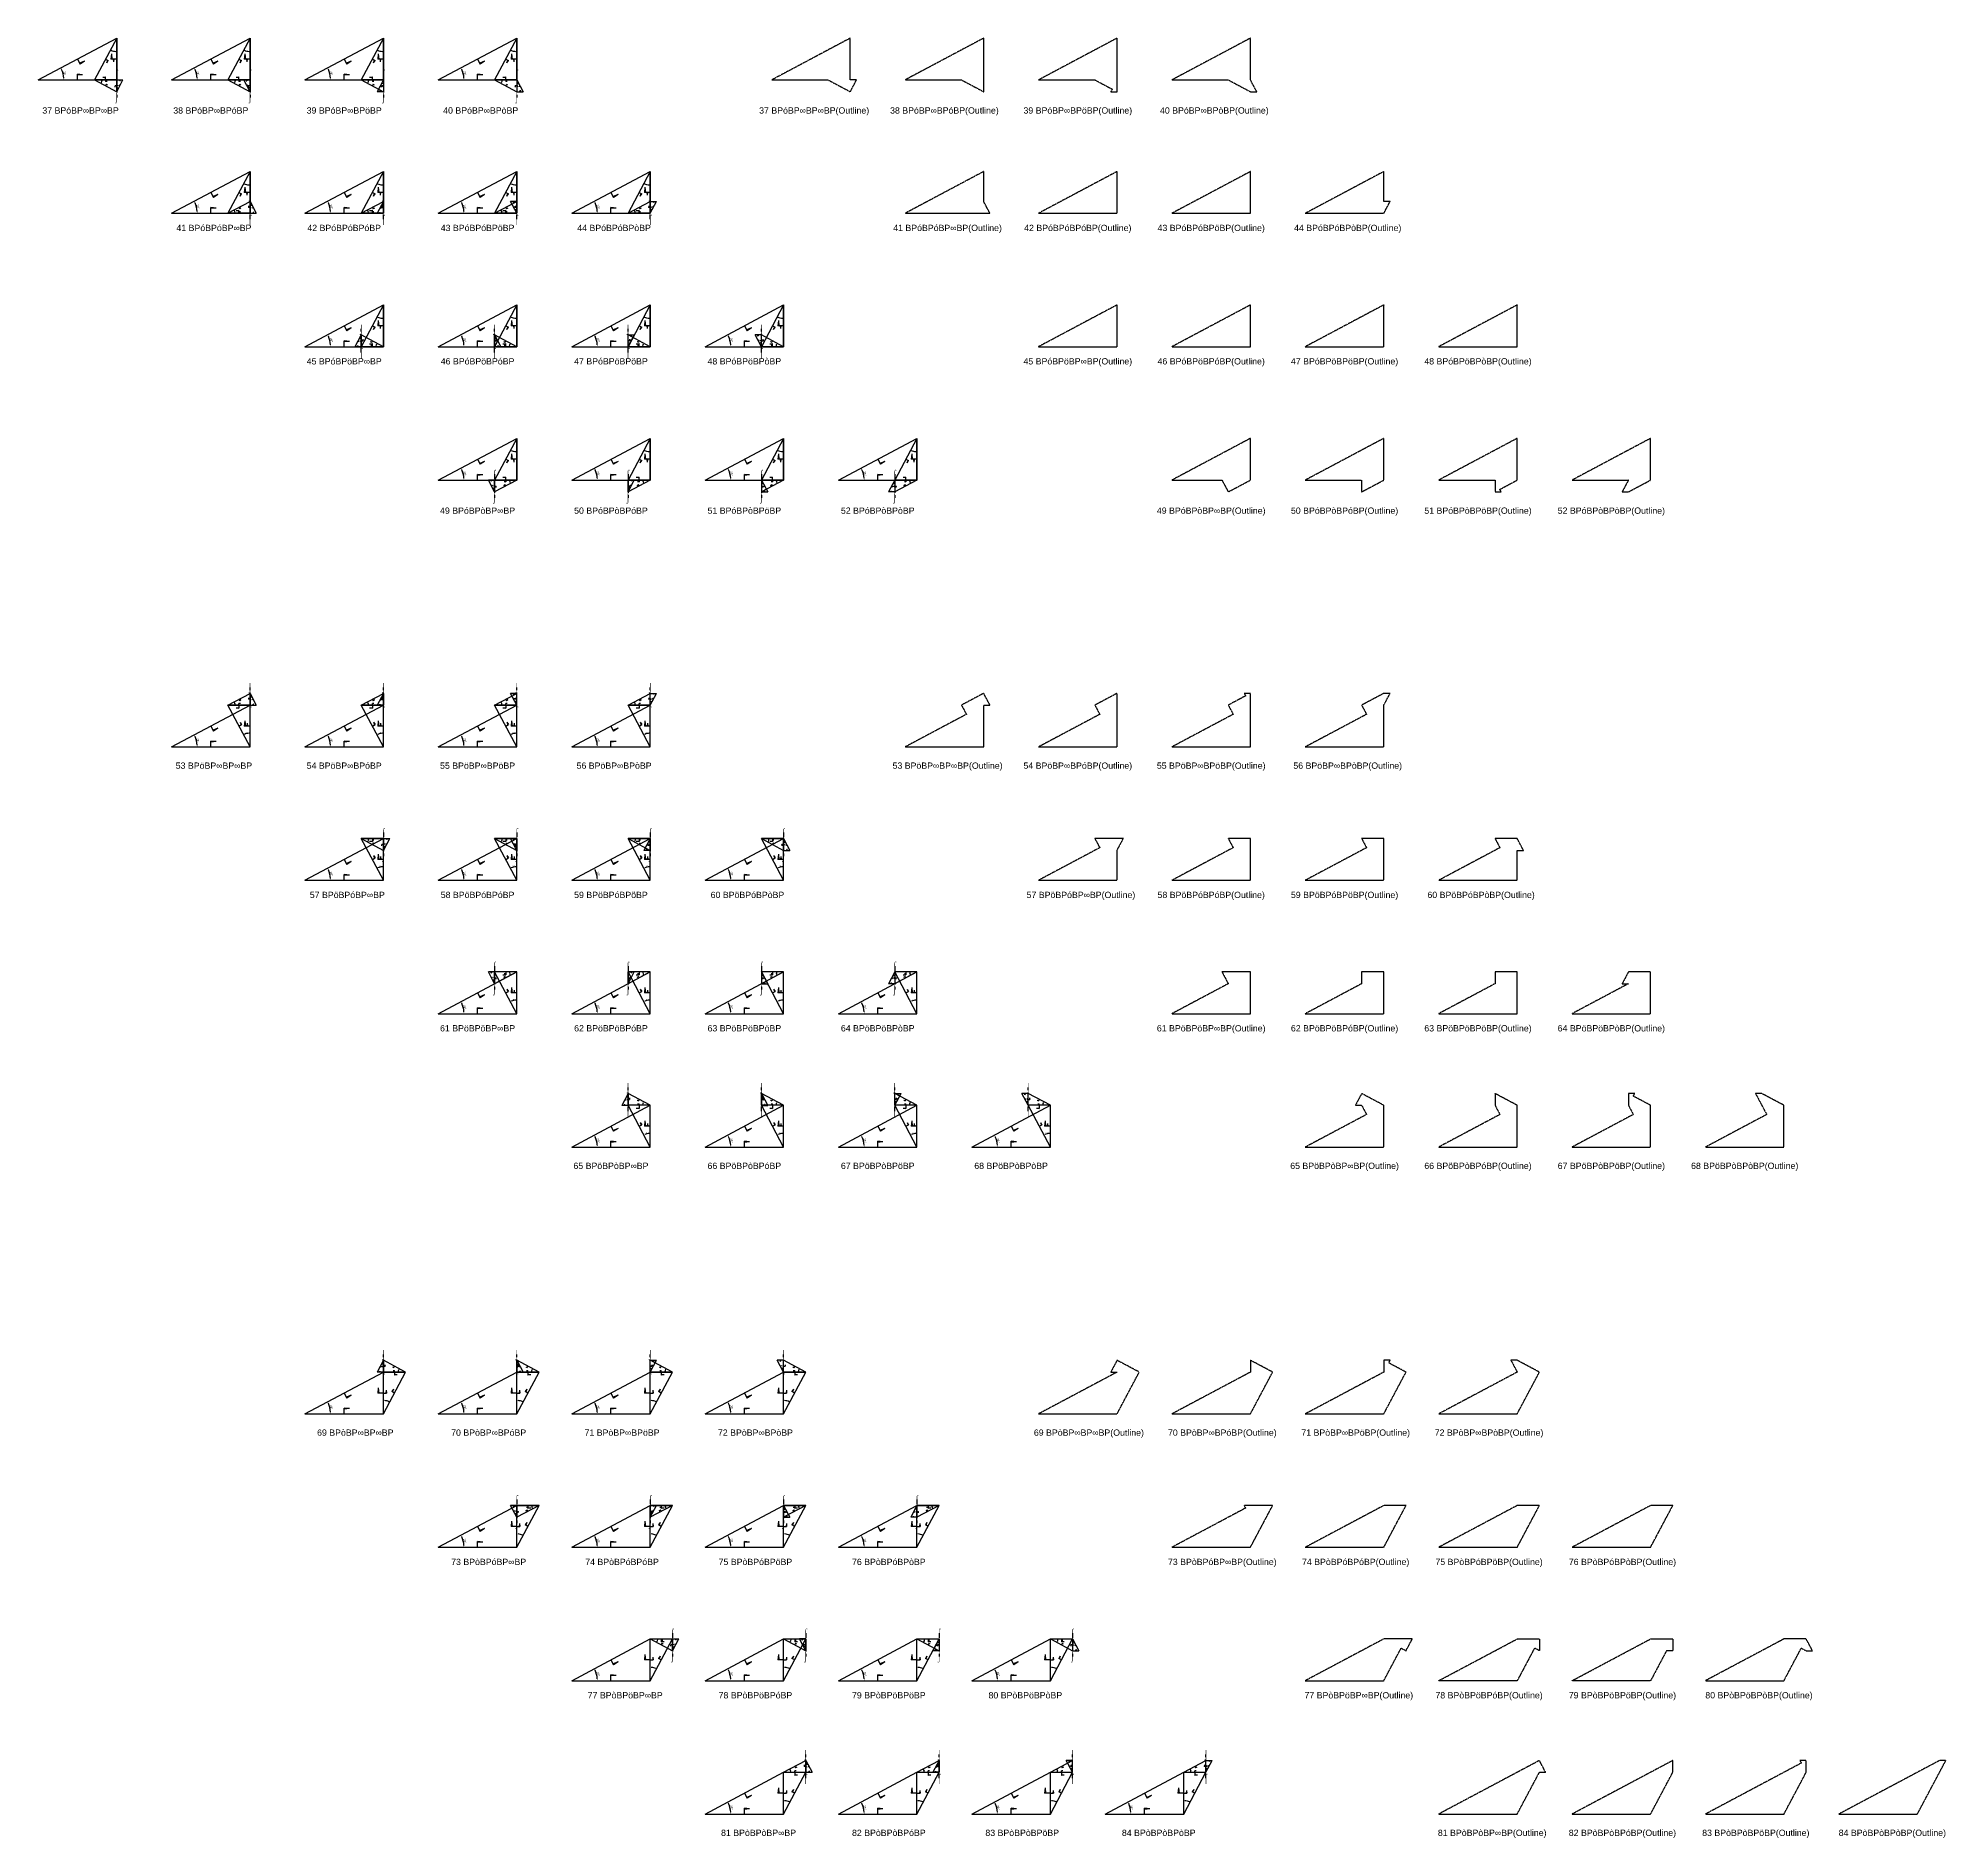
# Model space of a CAD drawing. Header units: millimetres. Extents: x 130908 to 599272, y -2842299 to 24518.
# Drawn here: x 156391 to 520848, y -676036 to -332242 of the extents above; entities that cross this region are included whole.
import ezdxf
from ezdxf.enums import TextEntityAlignment as Align

# ---------------------------------------------------------------- set-up
doc = ezdxf.new("R2010")
doc.units = ezdxf.units.MM
doc.header["$PDMODE"] = 35
doc.linetypes.add('DASHED', pattern=[19.05, 12.7, -6.35])
for name, color, linetype in [('BASE', 170, 'Continuous'), ('HYPOTENUSE', 20, 'Continuous'), ('PERPENDICULAR', 90, 'Continuous')]:
    doc.layers.add(name, color=color, linetype=linetype)
doc.styles.add('Arial', font='arial_0.ttf')
doc.dimstyles.new('ISO-25', dxfattribs={"dimtxt": 250, "dimasz": 100, "dimexe": 1.25, "dimexo": 0.625, "dimgap": 100, "dimtad": 1, "dimdec": 0, "dimtxsty": 'Arial', "dimcen": 2.5, "dimadec": 0, "dimazin": 0, "dimtfac": 1, "dimtdec": 0, "dimtmove": 0, "dimatfit": 3, "dimfxl": 1, "dimarcsym": 0})

# ---------------------------------------------------------------- blocks, each defined once
blk = doc.blocks.new('*D9')
at = {"color": 0, "lineweight": -2, "ltscale": 100, "transparency": 16777216}
blk.add_arc((0, 0), 4906, 4.08845, 23.91155, dxfattribs=at)
at = {"color": 0, "ltscale": 100, "transparency": 16777216}
for points in [[(4432, 1963), (4537, 2014), (4332, 2303)], [(4952, 352), (4835, 348), (4906, 0)]]:
    blk.add_solid(points, dxfattribs=at)
at = {"layer": 'Defpoints', "color": 0, "ltscale": 100, "transparency": 16777216}
for p in [(15000, 7976), (0, 0), (0, 0), (4841, 796), (15000, 0)]:
    blk.add_point(p, dxfattribs=at)
at = {"color": 0, "ltscale": 100, "transparency": 16777216, "insert": (5055, 1260), "char_height": 400, "attachment_point": 5, "rotation": 284, "style": 'Arial'}
blk.add_mtext('28°', dxfattribs=at)
blk = doc.blocks.new('SanjoyNathGeometrifyingTrigonometryFundamentalLockedSet')
at = {"color": 242, "linetype": 'DASHED', "ltscale": 100, "true_color": 0xcd2027}
for p, q in [((7500, 3987.8), (8016.4, 3016.6)), ((8852.4, 3574.3), (7922.5, 3193.2)), ((8852.4, 3574.3), (8016.4, 3016.6))]:
    blk.add_line(p, q, dxfattribs=at)
at = {"color": 114, "linetype": 'DASHED', "ltscale": 100, "true_color": 0x139b48}
for p, q in [((14000, 4987.8), (13900, 3987.8)), ((15000, 3987.8), (13900, 3987.8)), ((14000, 4987.8), (14100, 3987.8))]:
    blk.add_line(p, q, dxfattribs=at)
at = {"color": 159, "linetype": 'DASHED', "ltscale": 100, "true_color": 0x22346e}
for p, q in [((7500, 0), (7500, 1100)), ((8500, 1000), (7500, 1100)), ((8500, 1000), (7500, 900))]:
    blk.add_line(p, q, dxfattribs=at)
at = {"layer": 'BASE'}
blk.add_line((0, 0), (15000, 0), dxfattribs=at)
at = {"layer": 'HYPOTENUSE'}
blk.add_line((0, 0), (15000, 7975.6), dxfattribs=at)
at = {"layer": 'PERPENDICULAR'}
blk.add_line((15000, 0), (15000, 7975.6), dxfattribs=at)
at = {"color": 4, "ltscale": 100}
dim = blk.add_angular_dim_2l(base=(4841, 795.6), line1=((0, 0), (15000, 0)), line2=((0, 0), (15000, 7975.6)), dimstyle='ISO-25', override={"dimtxt": 400, "dimasz": 350, "dimgap": 100}, dxfattribs=at)
dim.commit()
dim.dimension.update_dxf_attribs({"geometry": '*D9', "text_midpoint": (5055.4, 1260.5)})

msp = doc.modelspace()

# ---------------------------------------------------------------- linework, layer by layer
at = {"linetype": 'DASHED', "ltscale": 70}
for p, q in [((171391, -339090), (171391, -343600)), ((196873, -339090), (196873, -343600)), ((222356, -339090), (222356, -343600)), ((247839, -339090), (247839, -343600)), ((196873, -366828), (196873, -362318)), ((222356, -366828), (222356, -362318)), ((247839, -366828), (247839, -362318)), ((273322, -366828), (273322, -362318)), ((218115, -392310), (218115, -387801)), ((243598, -392310), (243598, -387801)), ((269081, -392310), (269081, -387801)), ((294564, -392310), (294564, -387801)), ((243598, -415538), (243598, -420048)), ((269081, -415538), (269081, -420048)), ((294564, -415538), (294564, -420048)), ((320047, -415538), (320047, -420048)), ((196873, -460783), (196873, -456274)), ((222356, -460783), (222356, -456274)), ((247839, -460783), (247839, -456274)), ((273322, -460783), (273322, -456274)), ((222356, -484011), (222356, -488521)), ((247839, -484011), (247839, -488521)), ((273322, -484011), (273322, -488521)), ((298805, -484011), (298805, -488521)), ((243598, -509494), (243598, -514004)), ((269081, -509494), (269081, -514004)), ((294564, -509494), (294564, -514004)), ((320047, -509494), (320047, -514004)), ((269081, -537232), (269081, -532722)), ((294564, -537232), (294564, -532722)), ((320047, -537232), (320047, -532722)), ((345530, -537232), (345530, -532722)), ((222356, -588197), (222356, -583688)), ((247839, -588197), (247839, -583688)), ((273322, -588197), (273322, -583688)), ((298805, -588197), (298805, -583688)), ((247839, -611425), (247839, -615935)), ((273322, -611425), (273322, -615935)), ((298805, -611425), (298805, -615935)), ((324287, -611425), (324287, -615935)), ((277563, -636908), (277563, -641418)), ((303045, -636908), (303045, -641418)), ((328528, -636908), (328528, -641418)), ((354011, -636908), (354011, -641418)), ((303045, -664646), (303045, -660136)), ((328528, -664646), (328528, -660136)), ((354011, -664646), (354011, -660136)), ((379494, -664646), (379494, -660136))]:
    msp.add_line(p, q, dxfattribs=at)
at = {"linetype": 'DASHED'}
for points in [[(311546, -332242), (296546, -340217), (307305, -340217), (311546, -342472), (312745, -340217), (311546, -340217)], [(332788, -340217), (337029, -342472), (337029, -332242), (322029, -340217)], [(361313, -342472), (362512, -342472), (362512, -332242), (347512, -340217), (358271, -340217), (361577, -341975)], [(387995, -332242), (372995, -340217), (383754, -340217), (387995, -342472), (389193, -342472), (387995, -340217)], [(337029, -363445), (337029, -357725), (322029, -365700), (338228, -365700)], [(362512, -365700), (362512, -357725), (347512, -365700)], [(387995, -365700), (387995, -357725), (372995, -365700)], [(414676, -363445), (413477, -363445), (413477, -357725), (398477, -365700), (413477, -365700)], [(347512, -391183), (362512, -391183), (362512, -383207)], [(372995, -391183), (387995, -391183), (387995, -383207)], [(398477, -391183), (413477, -391183), (413477, -383207)], [(423960, -391183), (438960, -391183), (438960, -383207)], [(387995, -408690), (372995, -416666), (382555, -416666), (383754, -418921), (387995, -416666)], [(409237, -416666), (409237, -418921), (413477, -416666), (413477, -408690), (398477, -416666)], [(435654, -418424), (438960, -416666), (438960, -408690), (423960, -416666), (434719, -416666), (434719, -418921), (435918, -418921)], [(464443, -408690), (449443, -416666), (460202, -416666), (459003, -418921), (460202, -418921), (464443, -416666)], [(333723, -461414), (322029, -467632), (337029, -467632), (337029, -459656), (338228, -459656), (337029, -457401), (332788, -459656)], [(362512, -467632), (362512, -457401), (358271, -459656), (359206, -461414), (347512, -467632)], [(387060, -457898), (383754, -459656), (384689, -461414), (372995, -467632), (387995, -467632), (387995, -457401), (386796, -457401)], [(410171, -461414), (398477, -467632), (413477, -467632), (413477, -459656), (414676, -457401), (413477, -457401), (409237, -459656)], [(358271, -485139), (359206, -486897), (347512, -493114), (362512, -493114), (362512, -487394), (363711, -485139)], [(387995, -485139), (383754, -485139), (384689, -486897), (372995, -493114), (387995, -493114)], [(413477, -493114), (413477, -485139), (409237, -485139), (410171, -486897), (398477, -493114)], [(434719, -485139), (435654, -486897), (423960, -493114), (438960, -493114), (438960, -487394), (440159, -487394), (438960, -485139)], [(383754, -512876), (372995, -518597), (387995, -518597), (387995, -510622), (382555, -510622)], [(409237, -512876), (398477, -518597), (413477, -518597), (413477, -510622), (409237, -510622)], [(434719, -512876), (423960, -518597), (438960, -518597), (438960, -510622), (434719, -510622)], [(459003, -512876), (460202, -512876), (449443, -518597), (464443, -518597), (464443, -510622), (460202, -510622)], [(410171, -537862), (398477, -544080), (413477, -544080), (413477, -536104), (409237, -533850), (408038, -536104), (409237, -536104)], [(434719, -533850), (434719, -536104), (435654, -537862), (423960, -544080), (438960, -544080), (438960, -536104)], [(460202, -533850), (460202, -536104), (461137, -537862), (449443, -544080), (464443, -544080), (464443, -536104), (461137, -534347), (461401, -533850)], [(486620, -537862), (474926, -544080), (489926, -544080), (489926, -536104), (485685, -533850), (484486, -533850)], [(361313, -587070), (362512, -587070), (347512, -595046), (362512, -595046), (366752, -587070), (362512, -584815)], [(387995, -584815), (387995, -587070), (372995, -595046), (387995, -595046), (392235, -587070)], [(413477, -584815), (413477, -587070), (398477, -595046), (413477, -595046), (417718, -587070), (414412, -585312), (414676, -584815)], [(438960, -587070), (423960, -595046), (438960, -595046), (443201, -587070), (438960, -584815), (437761, -584815)], [(387060, -613050), (372995, -620528), (387995, -620528), (392235, -612553), (386796, -612553)], [(417718, -612553), (413477, -612553), (398477, -620528), (413477, -620528)], [(443201, -612553), (438960, -612553), (423960, -620528), (438960, -620528)], [(468684, -612553), (464443, -612553), (449443, -620528), (464443, -620528)], [(418917, -638036), (413477, -638036), (398477, -646011), (413477, -646011), (416783, -639794), (417718, -640291)], [(443201, -640291), (442266, -639794), (438960, -646011), (423960, -646011), (438960, -638036), (443201, -638036)], [(468684, -640291), (467485, -640291), (464443, -646011), (449443, -646011), (464443, -638036), (468684, -638036)], [(494167, -638036), (489926, -638036), (474926, -646011), (489926, -646011), (493232, -639794), (494167, -640291), (495366, -640291)], [(443201, -661264), (423960, -671494), (438960, -671494), (443201, -663518), (444400, -663518)], [(464443, -671494), (468684, -663518), (468684, -661264), (449443, -671494)], [(493232, -661761), (474926, -671494), (489926, -671494), (494167, -663518), (494167, -661264), (492968, -661264)], [(520848, -661264), (519649, -661264), (500409, -671494), (515409, -671494)]]:
    msp.add_lwpolyline(points, close=True, dxfattribs=at)

# ---------------------------------------------------------------- block references
for p in [(156391, -340217), (181873, -340217), (207356, -340217), (232839, -340217), (181873, -365700), (207356, -365700), (232839, -365700), (258322, -365700), (207356, -391183), (232839, -391183), (258322, -391183), (283805, -391183), (232839, -416666), (258322, -416666), (283805, -416666), (309287, -416666), (181873, -467632), (207356, -467632), (232839, -467632), (258322, -467632), (207356, -493114), (232839, -493114), (258322, -493114), (283805, -493114), (232839, -518597), (258322, -518597), (283805, -518597), (309287, -518597), (258322, -544080), (283805, -544080), (309287, -544080), (334770, -544080), (207356, -595046), (232839, -595046), (258322, -595046), (283805, -595046), (232839, -620528), (258322, -620528), (283805, -620528), (309287, -620528), (258322, -646011), (283805, -646011), (309287, -646011), (334770, -646011), (283805, -671494), (309287, -671494), (334770, -671494), (360253, -671494)]:
    msp.add_blockref('SanjoyNathGeometrifyingTrigonometryFundamentalLockedSet', p, dxfattribs=at)
at = {"linetype": 'DASHED', "ltscale": 100}
for p, xscale, yscale, zscale, rotation in [((171391, -332242), -0.53170943166148, 0.53170943166148, 0.53170943166148, 90), ((196873, -332242), -0.53170943166148, 0.53170943166148, 0.53170943166148, 90), ((222356, -332242), -0.53170943166148, 0.53170943166148, 0.53170943166148, 90), ((247839, -332242), -0.53170943166148, 0.53170943166148, 0.53170943166148, 90), ((167150, -340217), -0.282714919717773, 0.282714919717773, 0.282714919717773, 180), ((171391, -342472), -0.150322189285358, 0.150322189285358, 0.150322189285358, 270), ((192633, -340217), -0.282714919717773, 0.282714919717773, 0.282714919717773, 180), ((196873, -342472), 0.150322189285358, 0.150322189285358, 0.150322189285358, 90), ((218115, -340217), -0.282714919717773, 0.282714919717773, 0.282714919717773, 180), ((222356, -340217), -0.150322189285358, 0.150322189285358, 0.150322189285358, 90), ((243598, -340217), -0.282714919717773, 0.282714919717773, 0.282714919717773, 180), ((247839, -340217), 0.150322189285358, 0.150322189285358, 0.150322189285358, 270), ((196873, -357725), -0.53170943166148, 0.53170943166148, 0.53170943166148, 90), ((222356, -357725), -0.53170943166148, 0.53170943166148, 0.53170943166148, 90), ((247839, -357725), -0.53170943166148, 0.53170943166148, 0.53170943166148, 90), ((273322, -357725), -0.53170943166148, 0.53170943166148, 0.53170943166148, 90), ((196873, -363445), 0.150322189285358, 0.150322189285358, 0.150322189285358, 270), ((222356, -363445), -0.150322189285358, 0.150322189285358, 0.150322189285358, 90), ((247839, -365700), 0.150322189285358, 0.150322189285358, 0.150322189285358, 90), ((273322, -365700), -0.150322189285358, 0.150322189285358, 0.150322189285358, 270), ((222356, -383207), -0.53170943166148, 0.53170943166148, 0.53170943166148, 90), ((247839, -383207), -0.53170943166148, 0.53170943166148, 0.53170943166148, 90), ((273322, -383207), -0.53170943166148, 0.53170943166148, 0.53170943166148, 90), ((298805, -383207), -0.53170943166148, 0.53170943166148, 0.53170943166148, 90), ((218115, -388928), -0.150322189285358, 0.150322189285358, 0.150322189285358, 90), ((243598, -388928), 0.150322189285358, 0.150322189285358, 0.150322189285358, 270), ((269081, -391183), -0.150322189285358, 0.150322189285358, 0.150322189285358, 270), ((294564, -391183), 0.150322189285358, 0.150322189285358, 0.150322189285358, 90), ((247839, -408690), -0.53170943166148, 0.53170943166148, 0.53170943166148, 90), ((273322, -408690), -0.53170943166148, 0.53170943166148, 0.53170943166148, 90), ((298805, -408690), -0.53170943166148, 0.53170943166148, 0.53170943166148, 90), ((324287, -408690), -0.53170943166148, 0.53170943166148, 0.53170943166148, 90), ((243598, -418921), 0.150322189285358, 0.150322189285358, 0.150322189285358, 90), ((247839, -416666), 0.282714919717773, 0.282714919717773, 0.282714919717773, 180), ((273322, -416666), 0.282714919717773, 0.282714919717773, 0.282714919717773, 180), ((269081, -418921), -0.150322189285358, 0.150322189285358, 0.150322189285358, 270), ((298805, -416666), 0.282714919717773, 0.282714919717773, 0.282714919717773, 180), ((294564, -416666), 0.150322189285358, 0.150322189285358, 0.150322189285358, 270), ((320047, -416666), -0.150322189285358, 0.150322189285358, 0.150322189285358, 90), ((324287, -416666), 0.282714919717773, 0.282714919717773, 0.282714919717773, 180), ((196873, -457401), 0.150322189285358, 0.150322189285358, 0.150322189285358, 270), ((222356, -457401), -0.150322189285358, 0.150322189285358, 0.150322189285358, 90), ((247839, -459656), 0.150322189285358, 0.150322189285358, 0.150322189285358, 90), ((273322, -459656), -0.150322189285358, 0.150322189285358, 0.150322189285358, 270), ((196873, -467632), 0.53170943166148, 0.53170943166148, 0.53170943166148, 90.00000000000001), ((222356, -467632), 0.53170943166148, 0.53170943166148, 0.53170943166148, 90.00000000000001), ((247839, -467632), 0.53170943166148, 0.53170943166148, 0.53170943166148, 90.00000000000001), ((273322, -467632), 0.53170943166148, 0.53170943166148, 0.53170943166148, 90.00000000000001), ((222356, -493114), 0.53170943166148, 0.53170943166148, 0.53170943166148, 90.00000000000001), ((218115, -485139), -0.282714919717775, 0.282714919717775, 0.282714919717775, 180), ((222356, -487394), -0.150322189285358, 0.150322189285358, 0.150322189285358, 270), ((247839, -493114), 0.53170943166148, 0.53170943166148, 0.53170943166148, 90.00000000000001), ((243598, -485139), -0.282714919717775, 0.282714919717775, 0.282714919717775, 180), ((247839, -487394), 0.150322189285358, 0.150322189285358, 0.150322189285358, 90), ((273322, -493114), 0.53170943166148, 0.53170943166148, 0.53170943166148, 90.00000000000001), ((269081, -485139), -0.282714919717775, 0.282714919717775, 0.282714919717775, 180), ((273322, -485139), -0.150322189285358, 0.150322189285358, 0.150322189285358, 90), ((298805, -493114), 0.53170943166148, 0.53170943166148, 0.53170943166148, 90.00000000000001), ((294564, -485139), -0.282714919717775, 0.282714919717775, 0.282714919717775, 180), ((298805, -485139), 0.150322189285358, 0.150322189285358, 0.150322189285358, 270), ((243598, -512876), 0.150322189285358, 0.150322189285358, 0.150322189285358, 90), ((247839, -518597), 0.53170943166148, 0.53170943166148, 0.53170943166148, 90.00000000000001), ((247839, -510622), 0.282714919717775, 0.282714919717775, 0.282714919717775, 180), ((273322, -518597), 0.53170943166148, 0.53170943166148, 0.53170943166148, 90.00000000000001), ((273322, -510622), 0.282714919717775, 0.282714919717775, 0.282714919717775, 180), ((269081, -512876), -0.150322189285358, 0.150322189285358, 0.150322189285358, 270), ((298805, -518597), 0.53170943166148, 0.53170943166148, 0.53170943166148, 90.00000000000001), ((298805, -510622), 0.282714919717775, 0.282714919717775, 0.282714919717775, 180), ((294564, -510622), 0.150322189285358, 0.150322189285358, 0.150322189285358, 270), ((320047, -510622), -0.150322189285358, 0.150322189285358, 0.150322189285358, 90), ((324287, -518597), 0.53170943166148, 0.53170943166148, 0.53170943166148, 90.00000000000001), ((324287, -510622), 0.282714919717775, 0.282714919717775, 0.282714919717775, 180), ((269081, -533850), -0.150322189285358, 0.150322189285358, 0.150322189285358, 90), ((294564, -533850), 0.150322189285358, 0.150322189285358, 0.150322189285358, 270), ((320047, -536104), -0.150322189285358, 0.150322189285358, 0.150322189285358, 270), ((345530, -536104), 0.150322189285358, 0.150322189285358, 0.150322189285358, 90), ((273322, -544080), 0.53170943166148, 0.53170943166148, 0.53170943166148, 90.00000000000001), ((298805, -544080), 0.53170943166148, 0.53170943166148, 0.53170943166148, 90.00000000000001), ((324287, -544080), 0.53170943166148, 0.53170943166148, 0.53170943166148, 90.00000000000001), ((349770, -544080), 0.53170943166148, 0.53170943166148, 0.53170943166148, 90.00000000000001), ((222356, -584815), -0.150322189285358, 0.150322189285358, 0.150322189285358, 90), ((247839, -584815), 0.150322189285358, 0.150322189285358, 0.150322189285358, 270), ((273322, -587070), -0.150322189285358, 0.150322189285358, 0.150322189285358, 270), ((298805, -587070), 0.150322189285358, 0.150322189285358, 0.150322189285358, 90), ((222356, -595046), -0.53170943166148, 0.53170943166148, 0.53170943166148, 270), ((247839, -595046), -0.53170943166148, 0.53170943166148, 0.53170943166148, 270), ((273322, -595046), -0.53170943166148, 0.53170943166148, 0.53170943166148, 270), ((298805, -595046), -0.53170943166148, 0.53170943166148, 0.53170943166148, 270), ((247839, -614808), 0.150322189285358, 0.150322189285358, 0.150322189285358, 90), ((247839, -620528), -0.53170943166148, 0.53170943166148, 0.53170943166148, 270), ((252080, -612553), 0.282714919717773, 0.282714919717773, 0.282714919717773, 180), ((273322, -620528), -0.53170943166148, 0.53170943166148, 0.53170943166148, 270), ((277563, -612553), 0.282714919717773, 0.282714919717773, 0.282714919717773, 180), ((273322, -614808), -0.150322189285358, 0.150322189285358, 0.150322189285358, 270), ((298805, -620528), -0.53170943166148, 0.53170943166148, 0.53170943166148, 270), ((303045, -612553), 0.282714919717773, 0.282714919717773, 0.282714919717773, 180), ((298805, -612553), 0.150322189285358, 0.150322189285358, 0.150322189285358, 270), ((324287, -612553), -0.150322189285358, 0.150322189285358, 0.150322189285358, 90), ((324287, -620528), -0.53170943166148, 0.53170943166148, 0.53170943166148, 270), ((328528, -612553), 0.282714919717773, 0.282714919717773, 0.282714919717773, 180), ((273322, -646011), -0.53170943166148, 0.53170943166148, 0.53170943166148, 270), ((273322, -638036), -0.282714919717773, 0.282714919717773, 0.282714919717773, 180), ((277563, -640291), -0.150322189285358, 0.150322189285358, 0.150322189285358, 270), ((298805, -646011), -0.53170943166148, 0.53170943166148, 0.53170943166148, 270), ((298805, -638036), -0.282714919717773, 0.282714919717773, 0.282714919717773, 180), ((303045, -640291), 0.150322189285358, 0.150322189285358, 0.150322189285358, 90), ((324287, -646011), -0.53170943166148, 0.53170943166148, 0.53170943166148, 270), ((324287, -638036), -0.282714919717773, 0.282714919717773, 0.282714919717773, 180), ((328528, -638036), -0.150322189285358, 0.150322189285358, 0.150322189285358, 90), ((349770, -646011), -0.53170943166148, 0.53170943166148, 0.53170943166148, 270), ((349770, -638036), -0.282714919717773, 0.282714919717773, 0.282714919717773, 180), ((354011, -638036), 0.150322189285358, 0.150322189285358, 0.150322189285358, 270), ((303045, -661264), 0.150322189285358, 0.150322189285358, 0.150322189285358, 270), ((328528, -661264), -0.150322189285358, 0.150322189285358, 0.150322189285358, 90), ((354011, -663518), 0.150322189285358, 0.150322189285358, 0.150322189285358, 90), ((379494, -663518), -0.150322189285358, 0.150322189285358, 0.150322189285358, 270), ((298805, -671494), -0.53170943166148, 0.53170943166148, 0.53170943166148, 270), ((324287, -671494), -0.53170943166148, 0.53170943166148, 0.53170943166148, 270), ((349770, -671494), -0.53170943166148, 0.53170943166148, 0.53170943166148, 270), ((375253, -671494), -0.53170943166148, 0.53170943166148, 0.53170943166148, 270)]:
    msp.add_blockref('SanjoyNathGeometrifyingTrigonometryFundamentalLockedSet', p, dxfattribs=dict(at, xscale=xscale, yscale=yscale, zscale=zscale, rotation=rotation))
for p, xscale, yscale, zscale in [((192633, -365700), 0.282714919717773, 0.282714919717773, 0.282714919717773), ((218115, -365700), 0.282714919717773, 0.282714919717773, 0.282714919717773), ((243598, -365700), 0.282714919717773, 0.282714919717773, 0.282714919717773), ((269081, -365700), 0.282714919717773, 0.282714919717773, 0.282714919717773), ((222356, -391183), -0.282714919717773, 0.282714919717773, 0.282714919717773), ((247839, -391183), -0.282714919717773, 0.282714919717773, 0.282714919717773), ((273322, -391183), -0.282714919717773, 0.282714919717773, 0.282714919717773), ((298805, -391183), -0.282714919717773, 0.282714919717773, 0.282714919717773), ((192633, -459656), 0.282714919717775, 0.282714919717775, 0.282714919717775), ((218115, -459656), 0.282714919717775, 0.282714919717775, 0.282714919717775), ((243598, -459656), 0.282714919717775, 0.282714919717775, 0.282714919717775), ((269081, -459656), 0.282714919717775, 0.282714919717775, 0.282714919717775), ((273322, -536104), -0.282714919717773, 0.282714919717773, 0.282714919717773), ((298805, -536104), -0.282714919717773, 0.282714919717773, 0.282714919717773), ((324287, -536104), -0.282714919717773, 0.282714919717773, 0.282714919717773), ((349770, -536104), -0.282714919717773, 0.282714919717773, 0.282714919717773), ((226597, -587070), -0.282714919717773, 0.282714919717773, 0.282714919717773), ((252080, -587070), -0.282714919717773, 0.282714919717773, 0.282714919717773), ((277563, -587070), -0.282714919717773, 0.282714919717773, 0.282714919717773), ((303045, -587070), -0.282714919717773, 0.282714919717773, 0.282714919717773), ((298805, -663518), 0.282714919717773, 0.282714919717773, 0.282714919717773), ((324287, -663518), 0.282714919717773, 0.282714919717773, 0.282714919717773), ((349770, -663518), 0.282714919717773, 0.282714919717773, 0.282714919717773), ((375253, -663518), 0.282714919717773, 0.282714919717773, 0.282714919717773)]:
    msp.add_blockref('SanjoyNathGeometrifyingTrigonometryFundamentalLockedSet', p, dxfattribs=dict(at, xscale=xscale, yscale=yscale, zscale=zscale))

# ---------------------------------------------------------------- texts
at = {"linetype": 'DASHED', "ltscale": 100, "style": 'Arial'}
for s, p in [('⌠', (171391, -339090)), ('⌠', (196873, -339090)), ('⌠', (222356, -339090)), ('⌠', (247839, -339090)), ('37 BPóBP∞BP∞BP', (164490, -346053)), ('⌡', (171391, -343600)), ('38 BPóBP∞BPóBP', (189373, -346053)), ('⌡', (196873, -343600)), ('39 BPóBP∞BPöBP', (214856, -346053)), ('⌡', (222356, -343600)), ('40 BPóBP∞BPòBP', (240938, -346053)), ('⌡', (247839, -343600)), ('37 BPóBP∞BP∞BP(Outline)', (304646, -346053)), ('38 BPóBP∞BPóBP(Outline)', (329529, -346053)), ('39 BPóBP∞BPöBP(Outline)', (355012, -346053)), ('40 BPóBP∞BPòBP(Outline)', (381094, -346053)), ('⌡', (196873, -362318)), ('⌡', (222356, -362318)), ('⌡', (247839, -362318)), ('⌡', (273322, -362318)), ('41 BPóBPóBP∞BP', (189973, -368492)), ('⌠', (196873, -366828)), ('42 BPóBPóBPóBP', (214856, -368492)), ('⌠', (222356, -366828)), ('43 BPóBPóBPöBP', (240339, -368492)), ('⌠', (247839, -366828)), ('44 BPóBPóBPòBP', (266421, -368492)), ('⌠', (273322, -366828)), ('41 BPóBPóBP∞BP(Outline)', (330128, -368492)), ('42 BPóBPóBPóBP(Outline)', (355012, -368492)), ('43 BPóBPóBPöBP(Outline)', (380495, -368492)), ('44 BPóBPóBPòBP(Outline)', (406577, -368492)), ('⌡', (218115, -387801)), ('⌡', (243598, -387801)), ('⌡', (269081, -387801)), ('⌡', (294564, -387801)), ('45 BPóBPöBP∞BP', (214856, -393975)), ('⌠', (218115, -392310)), ('46 BPóBPöBPóBP', (240339, -393975)), ('⌠', (243598, -392310)), ('47 BPóBPöBPöBP', (265822, -393975)), ('⌠', (269081, -392310)), ('48 BPóBPöBPòBP', (291305, -393975)), ('⌠', (294564, -392310)), ('45 BPóBPöBP∞BP(Outline)', (355012, -393975)), ('46 BPóBPöBPóBP(Outline)', (380495, -393975)), ('47 BPóBPöBPöBP(Outline)', (405977, -393975)), ('48 BPóBPöBPòBP(Outline)', (431460, -393975)), ('⌠', (243598, -415538)), ('⌠', (269081, -415538)), ('⌠', (294564, -415538)), ('⌠', (320047, -415538)), ('49 BPóBPòBP∞BP', (240339, -422501)), ('⌡', (243598, -420048)), ('50 BPóBPòBPóBP', (265822, -422501)), ('⌡', (269081, -420048)), ('51 BPóBPòBPöBP', (291305, -422501)), ('⌡', (294564, -420048)), ('52 BPóBPòBPòBP', (316787, -422501)), ('⌡', (320047, -420048)), ('49 BPóBPòBP∞BP(Outline)', (380495, -422501)), ('50 BPóBPòBPóBP(Outline)', (405977, -422501)), ('51 BPóBPòBPöBP(Outline)', (431460, -422501)), ('52 BPóBPòBPòBP(Outline)', (456943, -422501)), ('⌡', (196873, -456274)), ('⌡', (222356, -456274)), ('⌡', (247839, -456274)), ('⌡', (273322, -456274)), ('⌠', (196873, -460783)), ('⌠', (222356, -460783)), ('⌠', (247839, -460783)), ('⌠', (273322, -460783)), ('53 BPöBP∞BP∞BP', (189973, -471212)), ('54 BPöBP∞BPóBP', (214856, -471212)), ('55 BPöBP∞BPöBP', (240339, -471212)), ('56 BPöBP∞BPòBP', (266421, -471212)), ('53 BPöBP∞BP∞BP(Outline)', (330128, -471212)), ('54 BPöBP∞BPóBP(Outline)', (355012, -471212)), ('55 BPöBP∞BPöBP(Outline)', (380495, -471212)), ('56 BPöBP∞BPòBP(Outline)', (406577, -471212)), ('⌠', (222356, -484011)), ('⌠', (247839, -484011)), ('⌠', (273322, -484011)), ('⌠', (298805, -484011)), ('⌡', (222356, -488521)), ('⌡', (247839, -488521)), ('⌡', (273322, -488521)), ('⌡', (298805, -488521)), ('57 BPöBPóBP∞BP', (215456, -495906)), ('58 BPöBPóBPóBP', (240339, -495906)), ('59 BPöBPóBPöBP', (265822, -495906)), ('60 BPöBPóBPòBP', (291904, -495906)), ('57 BPöBPóBP∞BP(Outline)', (355611, -495906)), ('58 BPöBPóBPóBP(Outline)', (380495, -495906)), ('59 BPöBPóBPöBP(Outline)', (405977, -495906)), ('60 BPöBPóBPòBP(Outline)', (432060, -495906)), ('⌠', (243598, -509494)), ('⌠', (269081, -509494)), ('⌠', (294564, -509494)), ('⌠', (320047, -509494)), ('⌡', (243598, -514004)), ('⌡', (269081, -514004)), ('⌡', (294564, -514004)), ('⌡', (320047, -514004)), ('61 BPöBPöBP∞BP', (240339, -521389)), ('62 BPöBPöBPóBP', (265822, -521389)), ('63 BPöBPöBPöBP', (291305, -521389)), ('64 BPöBPöBPòBP', (316787, -521389)), ('61 BPöBPöBP∞BP(Outline)', (380495, -521389)), ('62 BPöBPöBPóBP(Outline)', (405977, -521389)), ('63 BPöBPöBPöBP(Outline)', (431460, -521389)), ('64 BPöBPöBPòBP(Outline)', (456943, -521389)), ('⌡', (269081, -532722)), ('⌡', (294564, -532722)), ('⌡', (320047, -532722)), ('⌡', (345530, -532722)), ('⌠', (269081, -537232)), ('⌠', (294564, -537232)), ('⌠', (320047, -537232)), ('⌠', (345530, -537232)), ('65 BPöBPòBP∞BP', (265822, -547661)), ('66 BPöBPòBPóBP', (291305, -547661)), ('67 BPöBPòBPöBP', (316787, -547661)), ('68 BPöBPòBPòBP', (342270, -547661)), ('65 BPöBPòBP∞BP(Outline)', (405977, -547661)), ('66 BPöBPòBPóBP(Outline)', (431460, -547661)), ('67 BPöBPòBPöBP(Outline)', (456943, -547661)), ('68 BPöBPòBPòBP(Outline)', (482426, -547661)), ('⌡', (222356, -583688)), ('⌡', (247839, -583688)), ('⌡', (273322, -583688)), ('⌡', (298805, -583688)), ('⌠', (222356, -588197)), ('⌠', (247839, -588197)), ('⌠', (273322, -588197)), ('⌠', (298805, -588197)), ('69 BPòBP∞BP∞BP', (216977, -598626)), ('70 BPòBP∞BPóBP', (242459, -598626)), ('71 BPòBP∞BPöBP', (267942, -598626)), ('72 BPòBP∞BPòBP', (293425, -598626)), ('69 BPòBP∞BP∞BP(Outline)', (357132, -598626)), ('70 BPòBP∞BPóBP(Outline)', (382615, -598626)), ('71 BPòBP∞BPöBP(Outline)', (408098, -598626)), ('72 BPòBP∞BPòBP(Outline)', (433581, -598626)), ('⌠', (247839, -611425)), ('⌠', (273322, -611425)), ('⌠', (298805, -611425)), ('⌠', (324287, -611425)), ('⌡', (247839, -615935)), ('⌡', (273322, -615935)), ('⌡', (298805, -615935)), ('⌡', (324287, -615935)), ('73 BPòBPóBP∞BP', (242459, -623320)), ('74 BPòBPóBPóBP', (267942, -623320)), ('75 BPòBPóBPöBP', (293425, -623320)), ('76 BPòBPóBPòBP', (318908, -623320)), ('73 BPòBPóBP∞BP(Outline)', (382615, -623320)), ('74 BPòBPóBPóBP(Outline)', (408098, -623320)), ('75 BPòBPóBPöBP(Outline)', (433581, -623320)), ('76 BPòBPóBPòBP(Outline)', (459063, -623320)), ('⌠', (277563, -636908)), ('⌠', (303045, -636908)), ('⌠', (328528, -636908)), ('⌠', (354011, -636908)), ('⌡', (277563, -641418)), ('⌡', (303045, -641418)), ('⌡', (328528, -641418)), ('⌡', (354011, -641418)), ('77 BPòBPöBP∞BP', (268542, -648803)), ('78 BPòBPöBPóBP', (293425, -648803)), ('79 BPòBPöBPöBP', (318908, -648803)), ('80 BPòBPöBPòBP', (344990, -648803)), ('77 BPòBPöBP∞BP(Outline)', (408697, -648803)), ('78 BPòBPöBPóBP(Outline)', (433581, -648803)), ('79 BPòBPöBPöBP(Outline)', (459063, -648803)), ('80 BPòBPöBPòBP(Outline)', (485146, -648803)), ('⌡', (303045, -660136)), ('⌡', (328528, -660136)), ('⌡', (354011, -660136)), ('⌡', (379494, -660136)), ('⌠', (303045, -664646)), ('⌠', (328528, -664646)), ('⌠', (354011, -664646)), ('⌠', (379494, -664646)), ('81 BPòBPòBP∞BP', (294024, -675075)), ('82 BPòBPòBPóBP', (318908, -675075)), ('83 BPòBPòBPöBP', (344391, -675075)), ('84 BPòBPòBPòBP', (370473, -675075)), ('81 BPòBPòBP∞BP(Outline)', (434180, -675075)), ('82 BPòBPòBPóBP(Outline)', (459063, -675075)), ('83 BPòBPòBPöBP(Outline)', (484546, -675075)), ('84 BPòBPòBPòBP(Outline)', (510629, -675075))]:
    msp.add_text(s, height=1200, dxfattribs=at).set_placement(p, align=Align.MIDDLE_CENTER)

doc.saveas('drawing.dxf')
